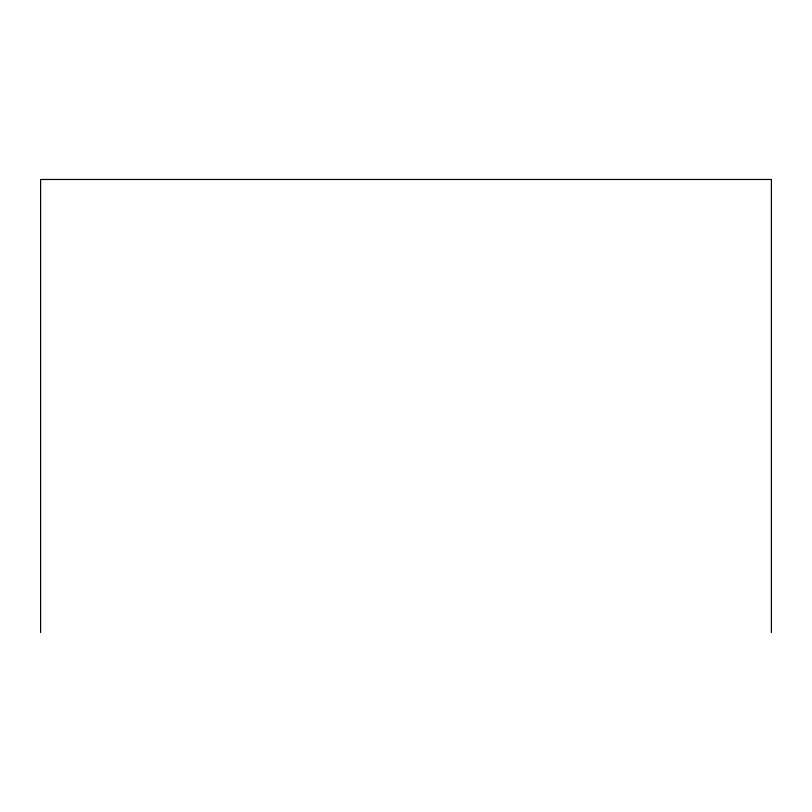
<?xml version="1.0" encoding="UTF-8"?>
<svg xmlns="http://www.w3.org/2000/svg" width="812" height="812" viewBox="0 0 812 812"><rect width="100%" height="100%" fill="white"/><g stroke="black" fill="none" stroke-linecap="round" stroke-linejoin="round"><path stroke-width="1.22" d="M771.4 632.528L771.4 179.472L40.6 179.472L40.6 632.528"/></g></svg>
